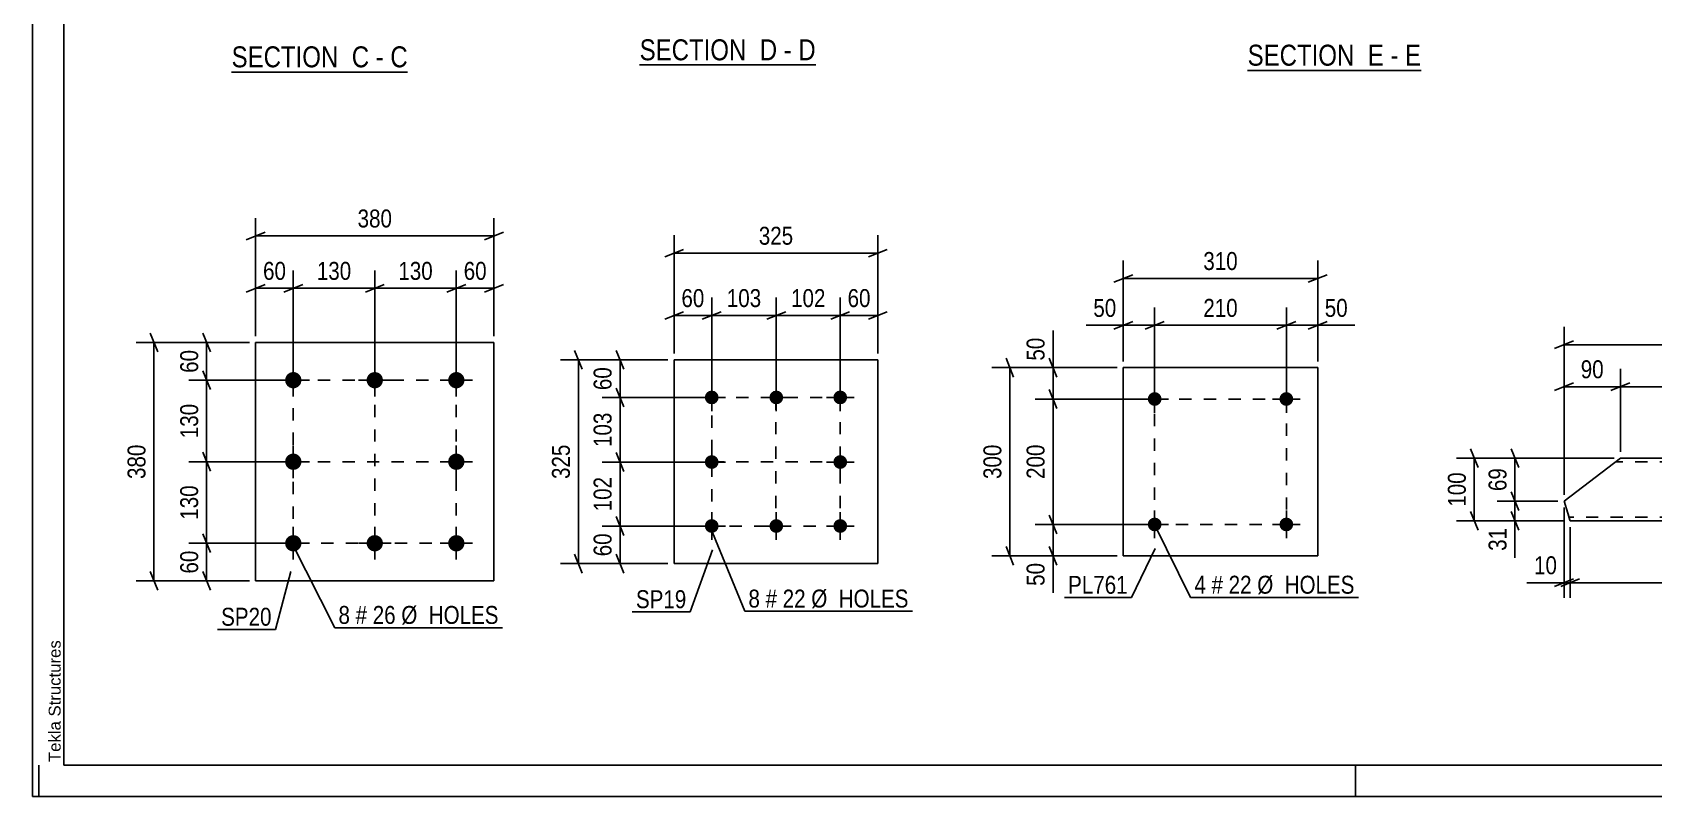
# Model space of a CAD drawing. Header units: millimetres. Extents: x 0 to 841, y 0 to 594.
# Drawn here: x 0 to 258.5, y 0 to 121.8 of the extents above; entities that cross this region are included whole.
import ezdxf

# ---------------------------------------------------------------- set-up
doc = ezdxf.new("R2010")
doc.units = ezdxf.units.MM
doc.linetypes.add('DXK_LINE_DOT2', pattern=[3.9198, 1.9599, -1.9599])
doc.styles.add('Arial', font='arial.ttf', dxfattribs={"height": 0.2})
doc.styles.add('Arial Narrow', font='ARIALN.TTF', dxfattribs={"height": 0.2})

# ---------------------------------------------------------------- blocks, each defined once
blk = doc.blocks.new('Unknown-318895881-1113')
at = {"color": 5, "linetype": 'Continuous'}
for p, q in [((0, 594), (0, 0)), ((5, 589), (5, 5)), ((1, 0), (1, 5)), ((5, 5), (836, 5)), ((211, 0), (211, 5)), ((0, 0), (841, 0))]:
    blk.add_line(p, q, dxfattribs=at)
at = {"color": 174, "linetype": 'Continuous', "style": 'Arial'}
blk.add_text('Tekla Structures', height=1.9102, rotation=90, dxfattribs=at).set_placement((4.5, 5.5))
blk = doc.blocks.new('Unknown-318895881-13 - 2784')
at = {"color": 6, "linetype": 'Continuous'}
blk.add_line((31.77, 115.53), (59.84, 115.53), dxfattribs=at)
at = {"color": 0, "linetype": 'Continuous'}
blk.add_wipeout([(49.88, 116.28), (49.88, 119.78), (31.77, 119.78), (31.77, 116.28)], dxfattribs=at)
at = {"color": 7, "linetype": 'Continuous', "style": 'Arial Narrow'}
blk.add_text('SECTION ', height=3.34, dxfattribs=at).set_placement((31.77, 116.28))
at = {"color": 0, "linetype": 'Continuous'}
blk.add_wipeout([(53.7, 116.28), (53.7, 119.78), (50.93, 119.78), (50.93, 116.28)], dxfattribs=at)
blk.add_wipeout([(56.03, 116.28), (56.03, 119.78), (54.75, 119.78), (54.75, 116.28)], dxfattribs=at)
at = {"color": 7, "linetype": 'Continuous', "style": 'Arial Narrow'}
blk.add_text('C', height=3.34, dxfattribs=at).set_placement((50.93, 116.28))
at = {"color": 0, "linetype": 'Continuous'}
blk.add_wipeout([(59.84, 116.28), (59.84, 119.78), (57.08, 119.78), (57.08, 116.28)], dxfattribs=at)
at = {"color": 7, "linetype": 'Continuous', "style": 'Arial Narrow'}
for s, p in [('C', (57.08, 116.28)), ('-', (54.75, 116.28))]:
    blk.add_text(s, height=3.34, dxfattribs=at).set_placement(p)
blk = doc.blocks.new('Unknown-318895881-15 - 2491')
at = {"color": 6, "linetype": 'Continuous'}
blk.add_line((193.8, 115.79), (221.45, 115.79), dxfattribs=at)
at = {"color": 0, "linetype": 'Continuous'}
blk.add_wipeout([(211.91, 116.54), (211.91, 120.04), (193.8, 120.04), (193.8, 116.54)], dxfattribs=at)
at = {"color": 7, "linetype": 'Continuous', "style": 'Arial Narrow'}
blk.add_text('SECTION ', height=3.34, dxfattribs=at).set_placement((193.8, 116.54))
at = {"color": 0, "linetype": 'Continuous'}
blk.add_wipeout([(215.52, 116.54), (215.52, 120.04), (212.96, 120.04), (212.96, 116.54)], dxfattribs=at)
blk.add_wipeout([(217.84, 116.54), (217.84, 120.04), (216.57, 120.04), (216.57, 116.54)], dxfattribs=at)
at = {"color": 7, "linetype": 'Continuous', "style": 'Arial Narrow'}
blk.add_text('E', height=3.34, dxfattribs=at).set_placement((212.96, 116.54))
at = {"color": 0, "linetype": 'Continuous'}
blk.add_wipeout([(221.45, 116.54), (221.45, 120.04), (218.89, 120.04), (218.89, 116.54)], dxfattribs=at)
at = {"color": 7, "linetype": 'Continuous', "style": 'Arial Narrow'}
for s, p in [('E', (218.89, 116.54)), ('-', (216.57, 116.54))]:
    blk.add_text(s, height=3.34, dxfattribs=at).set_placement(p)
blk = doc.blocks.new('Unknown-318895881-16 - 3022')
at = {"color": 6, "linetype": 'Continuous'}
blk.add_line((96.84, 116.65), (124.91, 116.65), dxfattribs=at)
at = {"color": 0, "linetype": 'Continuous'}
blk.add_wipeout([(114.95, 117.4), (114.95, 120.9), (96.84, 120.9), (96.84, 117.4)], dxfattribs=at)
at = {"color": 7, "linetype": 'Continuous', "style": 'Arial Narrow'}
blk.add_text('SECTION ', height=3.34, dxfattribs=at).set_placement((96.84, 117.4))
at = {"color": 0, "linetype": 'Continuous'}
blk.add_wipeout([(118.76, 117.4), (118.76, 120.9), (116, 120.9), (116, 117.4)], dxfattribs=at)
blk.add_wipeout([(121.09, 117.4), (121.09, 120.9), (119.81, 120.9), (119.81, 117.4)], dxfattribs=at)
at = {"color": 7, "linetype": 'Continuous', "style": 'Arial Narrow'}
blk.add_text('D', height=3.34, dxfattribs=at).set_placement((116, 117.4))
at = {"color": 0, "linetype": 'Continuous'}
blk.add_wipeout([(124.91, 117.4), (124.91, 120.9), (122.14, 120.9), (122.14, 117.4)], dxfattribs=at)
at = {"color": 7, "linetype": 'Continuous', "style": 'Arial Narrow'}
for s, p in [('D', (122.14, 117.4)), ('-', (119.81, 117.4))]:
    blk.add_text(s, height=3.34, dxfattribs=at).set_placement(p)
blk = doc.blocks.new('Part-318895881-2125 - 2109')
at = {"color": 2, "linetype": 'Continuous'}
for p, q in [((244.25, 47.11), (253.24, 53.97)), ((273.24, 53.97), (253.24, 53.97)), ((301.35, 53.97), (273.34, 53.97)), ((301.35, 53.97), (301.38, 53.87)), ((301.38, 53.87), (302.33, 50.82)), ((302.33, 50.82), (293.34, 43.97)), ((244.85, 45.17), (244.25, 47.11)), ((245.2, 44.06), (244.85, 45.17)), ((245.23, 43.97), (245.2, 44.06)), ((245.23, 43.97), (273.24, 43.97)), ((273.34, 43.97), (293.34, 43.97))]:
    blk.add_line(p, q, dxfattribs=at)
at = {"color": 7, "linetype": 'DXK_LINE_DOT2'}
for p, q in [((273.24, 53.37), (252.45, 53.37)), ((301.54, 53.37), (273.34, 53.37)), ((244.85, 45.17), (245.12, 44.32)), ((273.24, 44.57), (245.04, 44.57)), ((294.13, 44.57), (273.34, 44.57))]:
    blk.add_line(p, q, dxfattribs=at)
blk = doc.blocks.new('Part-318895881-1936 - 1920')
at = {"color": 2, "linetype": 'Continuous'}
for p, q in [((102.33, 69.64), (102.33, 37.14)), ((102.33, 69.64), (134.83, 69.64)), ((134.83, 69.64), (134.83, 37.14)), ((102.33, 37.14), (134.83, 37.14))]:
    blk.add_line(p, q, dxfattribs=at)
blk = doc.blocks.new('Bolt-318895881-1969 - 1920')
at = {"linetype": 'Continuous'}
for points in [[(108.33, 64.74, -1), (108.33, 62.54, -1)], [(118.63, 64.74, -1), (118.63, 62.54, -1)], [(128.83, 64.74, -1), (128.83, 62.54, -1)], [(108.33, 54.44, -1), (108.33, 52.24, -1)], [(128.83, 54.44, -1), (128.83, 52.24, -1)], [(108.33, 44.24, -1), (108.33, 42.04, -1)], [(118.63, 44.24, -1), (118.63, 42.04, -1)], [(128.83, 44.24, -1), (128.83, 42.04, -1)]]:
    blk.add_hatch(color=1, dxfattribs=at).paths.add_polyline_path(points)
at = {"color": 1, "linetype": 'Continuous'}
for p, q in [((108.33, 65.84), (108.33, 61.44)), ((118.63, 65.84), (118.63, 61.44)), ((128.83, 65.84), (128.83, 61.44)), ((106.13, 63.64), (110.53, 63.64)), ((116.43, 63.64), (120.83, 63.64)), ((126.63, 63.64), (131.03, 63.64)), ((108.33, 55.54), (108.33, 51.14)), ((128.83, 55.54), (128.83, 51.14)), ((106.13, 53.34), (110.53, 53.34)), ((126.63, 53.34), (131.03, 53.34)), ((108.33, 45.34), (108.33, 40.94)), ((118.63, 45.34), (118.63, 40.94)), ((128.83, 45.34), (128.83, 40.94)), ((106.13, 43.14), (110.53, 43.14)), ((116.43, 43.14), (120.83, 43.14)), ((126.63, 43.14), (131.03, 43.14))]:
    blk.add_line(p, q, dxfattribs=at)
blk = doc.blocks.new('Bolt-318895881-1559 - 1525')
at = {"linetype": 'Continuous'}
for points in [[(41.6, 67.69, -1), (41.6, 65.09, -1)], [(54.6, 67.69, -1), (54.6, 65.09, -1)], [(67.6, 67.69, -1), (67.6, 65.09, -1)], [(41.6, 54.69, -1), (41.6, 52.09, -1)], [(67.6, 54.69, -1), (67.6, 52.09, -1)], [(41.6, 41.69, -1), (41.6, 39.09, -1)], [(54.6, 41.69, -1), (54.6, 39.09, -1)], [(67.6, 41.69, -1), (67.6, 39.09, -1)]]:
    blk.add_hatch(color=1, dxfattribs=at).paths.add_polyline_path(points)
at = {"color": 1, "linetype": 'Continuous'}
for p, q in [((41.6, 68.99), (41.6, 63.79)), ((54.6, 68.99), (54.6, 63.79)), ((67.6, 68.99), (67.6, 63.79)), ((39, 66.39), (44.2, 66.39)), ((52, 66.39), (57.2, 66.39)), ((65, 66.39), (70.2, 66.39)), ((41.6, 55.99), (41.6, 50.79)), ((67.6, 55.99), (67.6, 50.79)), ((39, 53.39), (44.2, 53.39)), ((65, 53.39), (70.2, 53.39)), ((41.6, 42.99), (41.6, 37.79)), ((54.6, 42.99), (54.6, 37.79)), ((67.6, 42.99), (67.6, 37.79)), ((39, 40.39), (44.2, 40.39)), ((52, 40.39), (57.2, 40.39)), ((65, 40.39), (70.2, 40.39))]:
    blk.add_line(p, q, dxfattribs=at)
blk = doc.blocks.new('Part-318895881-1574 - 1525')
at = {"color": 2, "linetype": 'Continuous'}
for p, q in [((35.6, 72.39), (35.6, 34.39)), ((35.6, 72.39), (73.6, 72.39)), ((73.6, 72.39), (73.6, 34.39)), ((35.6, 34.39), (73.6, 34.39))]:
    blk.add_line(p, q, dxfattribs=at)
blk = doc.blocks.new('Part-318895881-1280 - 1264')
at = {"color": 2, "linetype": 'Continuous'}
for p, q in [((173.97, 68.39), (173.97, 38.39)), ((173.97, 68.39), (204.97, 68.39)), ((204.97, 68.39), (204.97, 38.39)), ((173.97, 38.39), (204.97, 38.39))]:
    blk.add_line(p, q, dxfattribs=at)
blk = doc.blocks.new('Bolt-318895881-1313 - 1264')
at = {"linetype": 'Continuous'}
for points in [[(180.07, 43.39, -1), (177.87, 43.39, -1)], [(201.07, 43.39, -1), (198.87, 43.39, -1)]]:
    blk.add_hatch(color=1, dxfattribs=at).paths.add_polyline_path(points)
at = {"color": 1, "linetype": 'Continuous'}
for p, q in [((178.97, 45.59), (178.97, 41.19)), ((199.97, 45.59), (199.97, 41.19)), ((176.77, 43.39), (181.17, 43.39)), ((197.77, 43.39), (202.17, 43.39))]:
    blk.add_line(p, q, dxfattribs=at)
blk = doc.blocks.new('Bolt-318895881-1318 - 1264')
at = {"linetype": 'Continuous'}
for points in [[(180.07, 63.39, -1), (177.87, 63.39, -1)], [(201.07, 63.39, -1), (198.87, 63.39, -1)]]:
    blk.add_hatch(color=1, dxfattribs=at).paths.add_polyline_path(points)
at = {"color": 1, "linetype": 'Continuous'}
for p, q in [((178.97, 65.59), (178.97, 61.19)), ((199.97, 65.59), (199.97, 61.19)), ((176.77, 63.39), (181.17, 63.39)), ((197.77, 63.39), (202.17, 63.39))]:
    blk.add_line(p, q, dxfattribs=at)
blk = doc.blocks.new('Rectangle-318895881-2060 - 1920')
at = {"color": 1, "linetype": 'DXK_LINE_DOT2'}
blk.add_lwpolyline([(108.33, 63.64), (128.83, 63.64), (128.83, 43.14), (108.33, 43.14), (108.33, 63.64)], close=True, dxfattribs=at)
blk = doc.blocks.new('Rectangle-318895881-1661 - 1525')
at = {"color": 1, "linetype": 'DXK_LINE_DOT2'}
blk.add_lwpolyline([(41.6, 66.39), (67.6, 66.39), (67.6, 40.39), (41.6, 40.39), (41.6, 66.39)], close=True, dxfattribs=at)
blk = doc.blocks.new('Rectangle-318895881-1427 - 1264')
at = {"color": 1, "linetype": 'DXK_LINE_DOT2'}
blk.add_lwpolyline([(178.97, 63.39), (199.97, 63.39), (199.97, 43.39), (178.97, 43.39), (178.97, 63.39)], close=True, dxfattribs=at)
blk = doc.blocks.new('Line-318895881-2042 - 1920')
at = {"color": 1, "linetype": 'DXK_LINE_DOT2'}
blk.add_line((108.33, 53.39), (128.83, 53.39), dxfattribs=at)
blk = doc.blocks.new('Line-318895881-1647 - 1525')
at = {"color": 1, "linetype": 'DXK_LINE_DOT2'}
blk.add_line((41.6, 53.39), (67.6, 53.39), dxfattribs=at)
blk = doc.blocks.new('Line-318895881-2049 - 1920')
at = {"color": 1, "linetype": 'DXK_LINE_DOT2'}
blk.add_line((118.58, 63.64), (118.58, 42.14), dxfattribs=at)
blk = doc.blocks.new('Line-318895881-1654 - 1525')
at = {"color": 1, "linetype": 'DXK_LINE_DOT2'}
blk.add_line((54.6, 66.39), (54.6, 40.39), dxfattribs=at)
blk = doc.blocks.new('StraightDimension-318895881-2161 - 2109')
at = {"color": 7, "linetype": 'Continuous'}
for p, q in [((245.23, 42.97), (245.23, 31.7)), ((293.34, 42.97), (293.34, 31.7)), ((246.73, 34.7), (243.73, 33.5)), ((245.23, 34.1), (293.34, 34.1)), ((291.84, 33.5), (294.84, 34.7))]:
    blk.add_line(p, q, dxfattribs=at)
at = {"color": 0}
blk.add_wipeout([(273.54, 34.85), (273.54, 39.05), (265.03, 39.05), (265.03, 34.85)], dxfattribs=at)
at = {"color": 3, "style": 'Arial Narrow'}
blk.add_text('3083', height=2.863, dxfattribs=at).set_placement((265.63, 35.45))
blk = doc.blocks.new('StraightDimension-318895881-23458 - 2109')
at = {"color": 7, "linetype": 'Continuous'}
for p, q in [((244.25, 48.11), (244.25, 68.2)), ((253.24, 54.97), (253.24, 68.2)), ((242.75, 64.75), (245.75, 65.95)), ((244.25, 65.35), (253.24, 65.35)), ((254.74, 65.95), (251.74, 64.75))]:
    blk.add_line(p, q, dxfattribs=at)
at = {"color": 0}
blk.add_wipeout([(251.17, 66.1), (251.17, 70.3), (246.32, 70.3), (246.32, 66.1)], dxfattribs=at)
at = {"color": 3, "style": 'Arial Narrow'}
blk.add_text('90', height=2.863, dxfattribs=at).set_placement((246.92, 66.7))
blk = doc.blocks.new('StraightDimension-318895881-2199 - 2109')
at = {"color": 7, "linetype": 'Continuous'}
for p, q in [((244.25, 46.11), (244.25, 31.7)), ((245.23, 42.97), (245.23, 31.7)), ((242.75, 33.5), (245.75, 34.7)), ((246.73, 34.7), (243.73, 33.5)), ((244.25, 34.1), (245.23, 34.1))]:
    blk.add_line(p, q, dxfattribs=at)
at = {"color": 0}
blk.add_wipeout([(243.72, 34.85), (243.72, 39.05), (238.87, 39.05), (238.87, 34.85)], dxfattribs=at)
at = {"color": 7, "linetype": 'Continuous'}
blk.add_line((244.25, 34.1), (238.34, 34.1), dxfattribs=at)
blk.add_line((244.25, 34.1), (238.34, 34.1), dxfattribs=at)
at = {"color": 3, "style": 'Arial Narrow'}
blk.add_text('10', height=2.863, dxfattribs=at).set_placement((239.47, 35.45))
blk = doc.blocks.new('StraightDimension-318895881-2252 - 2109')
at = {"color": 7, "linetype": 'Continuous'}
for p, q in [((245.75, 72.65), (242.75, 71.45)), ((244.25, 48.11), (244.25, 74.9)), ((300.83, 71.45), (303.83, 72.65)), ((302.33, 51.82), (302.33, 74.9)), ((244.25, 72.05), (302.33, 72.05))]:
    blk.add_line(p, q, dxfattribs=at)
at = {"color": 0}
blk.add_wipeout([(277.55, 72.8), (277.55, 77), (269.03, 77), (269.03, 72.8)], dxfattribs=at)
at = {"color": 3, "style": 'Arial Narrow'}
blk.add_text('3183', height=2.863, dxfattribs=at).set_placement((269.63, 73.4))
blk = doc.blocks.new('StraightDimension-318895881-23457 - 2109')
at = {"color": 7, "linetype": 'Continuous'}
for p, q in [((253.24, 54.97), (253.24, 68.2)), ((301.35, 54.97), (301.35, 68.2)), ((254.74, 65.95), (251.74, 64.75)), ((253.24, 65.35), (301.35, 65.35)), ((299.85, 64.75), (302.85, 65.95))]:
    blk.add_line(p, q, dxfattribs=at)
at = {"color": 0}
blk.add_wipeout([(281.55, 66.1), (281.55, 70.3), (273.04, 70.3), (273.04, 66.1)], dxfattribs=at)
at = {"color": 3, "style": 'Arial Narrow'}
blk.add_text('3083', height=2.863, dxfattribs=at).set_placement((273.64, 66.7))
blk = doc.blocks.new('StraightDimension-318895881-23507 - 2109')
at = {"color": 7, "linetype": 'Continuous'}
for p, q in [((235.83, 55.47), (237.03, 52.47)), ((252.24, 53.97), (233.58, 53.97)), ((236.43, 47.11), (236.43, 53.97)), ((243.25, 47.11), (233.58, 47.11)), ((237.03, 45.61), (235.83, 48.61))]:
    blk.add_line(p, q, dxfattribs=at)
at = {"color": 0}
blk.add_wipeout([(235.68, 52.97), (231.48, 52.97), (231.48, 48.11), (235.68, 48.11)], dxfattribs=at)
at = {"color": 3, "style": 'Arial Narrow'}
blk.add_text('69', height=2.863, rotation=90.0002, dxfattribs=at).set_placement((235.08, 48.71))
blk = doc.blocks.new('StraightDimension-318895881-23508 - 2109')
at = {"color": 7, "linetype": 'Continuous'}
for p, q in [((243.25, 47.11), (233.58, 47.11)), ((235.83, 48.61), (237.03, 45.61)), ((236.43, 43.97), (236.43, 47.11)), ((244.23, 43.97), (233.58, 43.97)), ((237.03, 42.47), (235.83, 45.47))]:
    blk.add_line(p, q, dxfattribs=at)
at = {"color": 0}
blk.add_wipeout([(235.68, 43.44), (231.48, 43.44), (231.48, 38.58), (235.68, 38.58)], dxfattribs=at)
at = {"color": 7, "linetype": 'Continuous'}
blk.add_line((236.43, 43.97), (236.43, 38.06), dxfattribs=at)
blk.add_line((236.43, 43.97), (236.43, 38.06), dxfattribs=at)
at = {"color": 3, "style": 'Arial Narrow'}
blk.add_text('31', height=2.863, rotation=90.0002, dxfattribs=at).set_placement((235.08, 39.18))
blk = doc.blocks.new('StraightDimension-318895881-23544 - 2109')
at = {"color": 7, "linetype": 'Continuous'}
for p, q in [((229.34, 55.47), (230.54, 52.47)), ((252.24, 53.97), (227.09, 53.97)), ((229.94, 43.97), (229.94, 53.97)), ((244.23, 43.97), (227.09, 43.97)), ((230.54, 42.47), (229.34, 45.47))]:
    blk.add_line(p, q, dxfattribs=at)
at = {"color": 0}
blk.add_wipeout([(229.19, 52.31), (224.99, 52.31), (224.99, 45.62), (229.19, 45.62)], dxfattribs=at)
at = {"color": 3, "style": 'Arial Narrow'}
blk.add_text('100', height=2.863, rotation=90.0002, dxfattribs=at).set_placement((228.59, 46.22))
blk = doc.blocks.new('StraightDimension-318895881-1996 - 1920')
at = {"color": 7, "linetype": 'Continuous'}
for p, q in [((87.66, 68.14), (86.46, 71.14)), ((101.33, 69.64), (84.21, 69.64)), ((87.06, 37.14), (87.06, 69.64)), ((101.33, 37.14), (84.21, 37.14)), ((86.46, 38.64), (87.66, 35.64))]:
    blk.add_line(p, q, dxfattribs=at)
at = {"color": 0}
blk.add_wipeout([(86.31, 56.73), (82.11, 56.73), (82.11, 50.04), (86.31, 50.04)], dxfattribs=at)
at = {"color": 3, "style": 'Arial Narrow'}
blk.add_text('325', height=2.863, rotation=90.0002, dxfattribs=at).set_placement((85.71, 50.64))
blk = doc.blocks.new('StraightDimension-318895881-1975 - 1920')
at = {"color": 7, "linetype": 'Continuous'}
for p, q in [((93.11, 71.14), (94.31, 68.14)), ((101.33, 69.64), (90.86, 69.64)), ((93.71, 63.64), (93.71, 69.64)), ((94.31, 62.14), (93.11, 65.14)), ((107.33, 63.64), (90.86, 63.64))]:
    blk.add_line(p, q, dxfattribs=at)
at = {"color": 0}
blk.add_wipeout([(92.96, 69.06), (88.76, 69.06), (88.76, 64.21), (92.96, 64.21)], dxfattribs=at)
at = {"color": 3, "style": 'Arial Narrow'}
blk.add_text('60', height=2.863, rotation=90.0002, dxfattribs=at).set_placement((92.36, 64.81))
blk = doc.blocks.new('StraightDimension-318895881-1985 - 1920')
at = {"color": 7, "linetype": 'Continuous'}
for p, q in [((93.11, 44.64), (94.31, 41.64)), ((107.33, 43.14), (90.86, 43.14)), ((93.71, 37.14), (93.71, 43.14)), ((101.33, 37.14), (90.86, 37.14)), ((94.31, 35.64), (93.11, 38.64))]:
    blk.add_line(p, q, dxfattribs=at)
at = {"color": 0}
blk.add_wipeout([(92.96, 42.56), (88.76, 42.56), (88.76, 37.71), (92.96, 37.71)], dxfattribs=at)
at = {"color": 3, "style": 'Arial Narrow'}
blk.add_text('60', height=2.863, rotation=90.0002, dxfattribs=at).set_placement((92.36, 38.31))
blk = doc.blocks.new('StraightDimension-318895881-2011 - 1920')
at = {"color": 7, "linetype": 'Continuous'}
for p, q in [((128.83, 64.64), (128.83, 79.55)), ((134.83, 70.64), (134.83, 79.55)), ((127.33, 76.1), (130.33, 77.3)), ((128.83, 76.7), (134.83, 76.7)), ((136.33, 77.3), (133.33, 76.1))]:
    blk.add_line(p, q, dxfattribs=at)
at = {"color": 0}
blk.add_wipeout([(134.26, 77.45), (134.26, 81.65), (129.4, 81.65), (129.4, 77.45)], dxfattribs=at)
at = {"color": 3, "style": 'Arial Narrow'}
blk.add_text('60', height=2.863, dxfattribs=at).set_placement((130, 78.05))
blk = doc.blocks.new('StraightDimension-318895881-2021 - 1920')
at = {"color": 7, "linetype": 'Continuous'}
for p, q in [((102.33, 70.64), (102.33, 79.55)), ((108.33, 64.64), (108.33, 79.55)), ((100.83, 76.1), (103.83, 77.3)), ((102.33, 76.7), (108.33, 76.7)), ((109.83, 77.3), (106.83, 76.1))]:
    blk.add_line(p, q, dxfattribs=at)
at = {"color": 0}
blk.add_wipeout([(107.76, 77.45), (107.76, 81.65), (102.9, 81.65), (102.9, 77.45)], dxfattribs=at)
at = {"color": 3, "style": 'Arial Narrow'}
blk.add_text('60', height=2.863, dxfattribs=at).set_placement((103.5, 78.05))
blk = doc.blocks.new('StraightDimension-318895881-2032 - 1920')
at = {"color": 7, "linetype": 'Continuous'}
for p, q in [((102.33, 70.64), (102.33, 89.49)), ((134.83, 70.64), (134.83, 89.49)), ((103.83, 87.24), (100.83, 86.04)), ((102.33, 86.64), (134.83, 86.64)), ((133.33, 86.04), (136.33, 87.24))]:
    blk.add_line(p, q, dxfattribs=at)
at = {"color": 0}
blk.add_wipeout([(121.92, 87.39), (121.92, 91.59), (115.24, 91.59), (115.24, 87.39)], dxfattribs=at)
at = {"color": 3, "style": 'Arial Narrow'}
blk.add_text('325', height=2.863, dxfattribs=at).set_placement((115.84, 87.99))
blk = doc.blocks.new('StraightDimension-318895881-17612 - 1920')
at = {"color": 7, "linetype": 'Continuous'}
for p, q in [((93.11, 54.84), (94.31, 51.84)), ((107.33, 53.34), (90.86, 53.34)), ((93.71, 43.14), (93.71, 53.34)), ((94.31, 41.64), (93.11, 44.64)), ((107.33, 43.14), (90.86, 43.14))]:
    blk.add_line(p, q, dxfattribs=at)
at = {"color": 0}
blk.add_wipeout([(92.96, 51.58), (88.76, 51.58), (88.76, 44.89), (92.96, 44.89)], dxfattribs=at)
at = {"color": 3, "style": 'Arial Narrow'}
blk.add_text('102', height=2.863, rotation=90.0002, dxfattribs=at).set_placement((92.36, 45.49))
blk = doc.blocks.new('StraightDimension-318895881-17614 - 1920')
at = {"color": 7, "linetype": 'Continuous'}
for p, q in [((93.11, 65.14), (94.31, 62.14)), ((107.33, 63.64), (90.86, 63.64)), ((93.71, 53.34), (93.71, 63.64)), ((94.31, 51.84), (93.11, 54.84)), ((107.33, 53.34), (90.86, 53.34))]:
    blk.add_line(p, q, dxfattribs=at)
at = {"color": 0}
blk.add_wipeout([(92.96, 61.83), (88.76, 61.83), (88.76, 55.14), (92.96, 55.14)], dxfattribs=at)
at = {"color": 3, "style": 'Arial Narrow'}
blk.add_text('103', height=2.863, rotation=90.0002, dxfattribs=at).set_placement((92.36, 55.74))
blk = doc.blocks.new('StraightDimension-318895881-17634 - 1920')
at = {"color": 7, "linetype": 'Continuous'}
for p, q in [((108.33, 64.64), (108.33, 79.55)), ((118.63, 64.64), (118.63, 79.55)), ((106.83, 76.1), (109.83, 77.3)), ((108.33, 76.7), (118.63, 76.7)), ((120.13, 77.3), (117.13, 76.1))]:
    blk.add_line(p, q, dxfattribs=at)
at = {"color": 0}
blk.add_wipeout([(116.82, 77.45), (116.82, 81.65), (110.14, 81.65), (110.14, 77.45)], dxfattribs=at)
at = {"color": 3, "style": 'Arial Narrow'}
blk.add_text('103', height=2.863, dxfattribs=at).set_placement((110.74, 78.05))
blk = doc.blocks.new('StraightDimension-318895881-17636 - 1920')
at = {"color": 7, "linetype": 'Continuous'}
for p, q in [((118.63, 64.64), (118.63, 79.55)), ((128.83, 64.64), (128.83, 79.55)), ((117.13, 76.1), (120.13, 77.3)), ((118.63, 76.7), (128.83, 76.7)), ((130.33, 77.3), (127.33, 76.1))]:
    blk.add_line(p, q, dxfattribs=at)
at = {"color": 0}
blk.add_wipeout([(127.07, 77.45), (127.07, 81.65), (120.39, 81.65), (120.39, 77.45)], dxfattribs=at)
at = {"color": 3, "style": 'Arial Narrow'}
blk.add_text('102', height=2.863, dxfattribs=at).set_placement((120.99, 78.05))
blk = doc.blocks.new('StraightDimension-318895881-1590 - 1525')
at = {"color": 7, "linetype": 'Continuous'}
for p, q in [((27.18, 41.89), (28.38, 38.89)), ((40.6, 40.39), (24.93, 40.39)), ((27.78, 34.39), (27.78, 40.39)), ((34.6, 34.39), (24.93, 34.39)), ((28.38, 32.89), (27.18, 35.89))]:
    blk.add_line(p, q, dxfattribs=at)
at = {"color": 0}
blk.add_wipeout([(27.03, 39.81), (22.83, 39.81), (22.83, 34.96), (27.03, 34.96)], dxfattribs=at)
at = {"color": 3, "style": 'Arial Narrow'}
blk.add_text('60', height=2.863, rotation=90.0002, dxfattribs=at).set_placement((26.43, 35.56))
blk = doc.blocks.new('StraightDimension-318895881-17500 - 1525')
at = {"color": 7, "linetype": 'Continuous'}
for p, q in [((28.38, 64.89), (27.18, 67.89)), ((40.6, 66.39), (24.93, 66.39)), ((27.78, 53.39), (27.78, 66.39)), ((27.18, 54.89), (28.38, 51.89)), ((40.6, 53.39), (24.93, 53.39))]:
    blk.add_line(p, q, dxfattribs=at)
at = {"color": 0}
blk.add_wipeout([(27.03, 63.23), (22.83, 63.23), (22.83, 56.54), (27.03, 56.54)], dxfattribs=at)
at = {"color": 3, "style": 'Arial Narrow'}
blk.add_text('130', height=2.863, rotation=90.0002, dxfattribs=at).set_placement((26.43, 57.14))
blk = doc.blocks.new('StraightDimension-318895881-1580 - 1525')
at = {"color": 7, "linetype": 'Continuous'}
for p, q in [((27.18, 73.89), (28.38, 70.89)), ((34.6, 72.39), (24.93, 72.39)), ((27.78, 66.39), (27.78, 72.39)), ((28.38, 64.89), (27.18, 67.89)), ((40.6, 66.39), (24.93, 66.39))]:
    blk.add_line(p, q, dxfattribs=at)
at = {"color": 0}
blk.add_wipeout([(27.03, 71.81), (22.83, 71.81), (22.83, 66.96), (27.03, 66.96)], dxfattribs=at)
at = {"color": 3, "style": 'Arial Narrow'}
blk.add_text('60', height=2.863, rotation=90.0002, dxfattribs=at).set_placement((26.43, 67.56))
blk = doc.blocks.new('StraightDimension-318895881-1601 - 1525')
at = {"color": 7, "linetype": 'Continuous'}
for p, q in [((19.98, 70.89), (18.78, 73.89)), ((34.6, 72.39), (16.53, 72.39)), ((19.38, 34.39), (19.38, 72.39)), ((34.6, 34.39), (16.53, 34.39)), ((18.78, 35.89), (19.98, 32.89))]:
    blk.add_line(p, q, dxfattribs=at)
at = {"color": 0}
blk.add_wipeout([(18.63, 56.73), (14.43, 56.73), (14.43, 50.04), (18.63, 50.04)], dxfattribs=at)
at = {"color": 3, "style": 'Arial Narrow'}
blk.add_text('380', height=2.863, rotation=90.0002, dxfattribs=at).set_placement((18.03, 50.64))
blk = doc.blocks.new('StraightDimension-318895881-17498 - 1525')
at = {"color": 7, "linetype": 'Continuous'}
for p, q in [((28.38, 51.89), (27.18, 54.89)), ((40.6, 53.39), (24.93, 53.39)), ((27.78, 40.39), (27.78, 53.39)), ((27.18, 41.89), (28.38, 38.89)), ((40.6, 40.39), (24.93, 40.39))]:
    blk.add_line(p, q, dxfattribs=at)
at = {"color": 0}
blk.add_wipeout([(27.03, 50.23), (22.83, 50.23), (22.83, 43.54), (27.03, 43.54)], dxfattribs=at)
at = {"color": 3, "style": 'Arial Narrow'}
blk.add_text('130', height=2.863, rotation=90.0002, dxfattribs=at).set_placement((26.43, 44.14))
blk = doc.blocks.new('StraightDimension-318895881-1616 - 1525')
at = {"color": 7, "linetype": 'Continuous'}
for p, q in [((67.6, 67.39), (67.6, 83.89)), ((73.6, 73.39), (73.6, 83.89)), ((66.1, 80.44), (69.1, 81.64)), ((67.6, 81.04), (73.6, 81.04)), ((75.1, 81.64), (72.1, 80.44))]:
    blk.add_line(p, q, dxfattribs=at)
at = {"color": 0}
blk.add_wipeout([(73.03, 81.79), (73.03, 85.99), (68.18, 85.99), (68.18, 81.79)], dxfattribs=at)
at = {"color": 3, "style": 'Arial Narrow'}
blk.add_text('60', height=2.863, dxfattribs=at).set_placement((68.78, 82.39))
blk = doc.blocks.new('StraightDimension-318895881-1626 - 1525')
at = {"color": 7, "linetype": 'Continuous'}
for p, q in [((35.6, 73.39), (35.6, 83.89)), ((41.6, 67.39), (41.6, 83.89)), ((34.1, 80.44), (37.1, 81.64)), ((35.6, 81.04), (41.6, 81.04)), ((43.1, 81.64), (40.1, 80.44))]:
    blk.add_line(p, q, dxfattribs=at)
at = {"color": 0}
blk.add_wipeout([(41.03, 81.79), (41.03, 85.99), (36.18, 85.99), (36.18, 81.79)], dxfattribs=at)
at = {"color": 3, "style": 'Arial Narrow'}
blk.add_text('60', height=2.863, dxfattribs=at).set_placement((36.78, 82.39))
blk = doc.blocks.new('StraightDimension-318895881-1637 - 1525')
at = {"color": 7, "linetype": 'Continuous'}
for p, q in [((35.6, 73.39), (35.6, 92.24)), ((73.6, 73.39), (73.6, 92.24)), ((37.1, 89.99), (34.1, 88.79)), ((35.6, 89.39), (73.6, 89.39)), ((72.1, 88.79), (75.1, 89.99))]:
    blk.add_line(p, q, dxfattribs=at)
at = {"color": 0}
blk.add_wipeout([(57.95, 90.14), (57.95, 94.34), (51.26, 94.34), (51.26, 90.14)], dxfattribs=at)
at = {"color": 3, "style": 'Arial Narrow'}
blk.add_text('380', height=2.863, dxfattribs=at).set_placement((51.86, 90.74))
blk = doc.blocks.new('StraightDimension-318895881-17520 - 1525')
at = {"color": 7, "linetype": 'Continuous'}
for p, q in [((41.6, 67.39), (41.6, 83.89)), ((54.6, 67.39), (54.6, 83.89)), ((43.1, 81.64), (40.1, 80.44)), ((41.6, 81.04), (54.6, 81.04)), ((53.1, 80.44), (56.1, 81.64))]:
    blk.add_line(p, q, dxfattribs=at)
at = {"color": 0}
blk.add_wipeout([(51.45, 81.79), (51.45, 85.99), (44.76, 85.99), (44.76, 81.79)], dxfattribs=at)
at = {"color": 3, "style": 'Arial Narrow'}
blk.add_text('130', height=2.863, dxfattribs=at).set_placement((45.36, 82.39))
blk = doc.blocks.new('StraightDimension-318895881-17522 - 1525')
at = {"color": 7, "linetype": 'Continuous'}
for p, q in [((54.6, 67.39), (54.6, 83.89)), ((67.6, 67.39), (67.6, 83.89)), ((56.1, 81.64), (53.1, 80.44)), ((54.6, 81.04), (67.6, 81.04)), ((66.1, 80.44), (69.1, 81.64))]:
    blk.add_line(p, q, dxfattribs=at)
at = {"color": 0}
blk.add_wipeout([(64.45, 81.79), (64.45, 85.99), (57.76, 85.99), (57.76, 81.79)], dxfattribs=at)
at = {"color": 3, "style": 'Arial Narrow'}
blk.add_text('130', height=2.863, dxfattribs=at).set_placement((58.36, 82.39))
blk = doc.blocks.new('StraightDimension-318895881-1320 - 1264')
at = {"color": 7, "linetype": 'Continuous'}
for p, q in [((162.16, 69.89), (163.36, 66.89)), ((172.97, 68.39), (159.91, 68.39)), ((162.76, 63.39), (162.76, 68.39)), ((163.36, 61.89), (162.16, 64.89)), ((177.97, 63.39), (159.91, 63.39))]:
    blk.add_line(p, q, dxfattribs=at)
at = {"color": 0}
blk.add_wipeout([(162.01, 73.77), (157.81, 73.77), (157.81, 68.91), (162.01, 68.91)], dxfattribs=at)
at = {"color": 7, "linetype": 'Continuous'}
blk.add_line((162.76, 68.39), (162.76, 74.29), dxfattribs=at)
blk.add_line((162.76, 68.39), (162.76, 74.29), dxfattribs=at)
at = {"color": 3, "style": 'Arial Narrow'}
blk.add_text('50', height=2.863, rotation=90.0002, dxfattribs=at).set_placement((161.41, 69.51))
blk = doc.blocks.new('StraightDimension-318895881-1363 - 1264')
at = {"color": 7, "linetype": 'Continuous'}
for p, q in [((156.47, 66.89), (155.27, 69.89)), ((172.97, 68.39), (153.02, 68.39)), ((155.87, 38.39), (155.87, 68.39)), ((155.27, 39.89), (156.47, 36.89)), ((172.97, 38.39), (153.02, 38.39))]:
    blk.add_line(p, q, dxfattribs=at)
at = {"color": 0}
blk.add_wipeout([(155.12, 56.73), (150.92, 56.73), (150.92, 50.04), (155.12, 50.04)], dxfattribs=at)
at = {"color": 3, "style": 'Arial Narrow'}
blk.add_text('300', height=2.863, rotation=90.0002, dxfattribs=at).set_placement((154.52, 50.64))
blk = doc.blocks.new('StraightDimension-318895881-1403 - 1264')
at = {"color": 7, "linetype": 'Continuous'}
for p, q in [((173.97, 69.39), (173.97, 77.99)), ((178.97, 64.39), (178.97, 77.99)), ((172.47, 74.54), (175.47, 75.74)), ((173.97, 75.14), (178.97, 75.14)), ((180.47, 75.74), (177.47, 74.54))]:
    blk.add_line(p, q, dxfattribs=at)
at = {"color": 0}
blk.add_wipeout([(173.45, 75.89), (173.45, 80.09), (168.59, 80.09), (168.59, 75.89)], dxfattribs=at)
at = {"color": 7, "linetype": 'Continuous'}
blk.add_line((173.97, 75.14), (168.07, 75.14), dxfattribs=at)
blk.add_line((173.97, 75.14), (168.07, 75.14), dxfattribs=at)
at = {"color": 3, "style": 'Arial Narrow'}
blk.add_text('50', height=2.863, dxfattribs=at).set_placement((169.19, 76.49))
blk = doc.blocks.new('StraightDimension-318895881-1333 - 1264')
at = {"color": 7, "linetype": 'Continuous'}
for p, q in [((163.36, 61.89), (162.16, 64.89)), ((177.97, 63.39), (159.91, 63.39)), ((162.76, 43.39), (162.76, 63.39)), ((162.16, 44.89), (163.36, 41.89)), ((177.97, 43.39), (159.91, 43.39))]:
    blk.add_line(p, q, dxfattribs=at)
at = {"color": 0}
blk.add_wipeout([(162.01, 56.73), (157.81, 56.73), (157.81, 50.05), (162.01, 50.05)], dxfattribs=at)
at = {"color": 3, "style": 'Arial Narrow'}
blk.add_text('200', height=2.863, rotation=90.0002, dxfattribs=at).set_placement((161.41, 50.65))
blk = doc.blocks.new('StraightDimension-318895881-1349 - 1264')
at = {"color": 7, "linetype": 'Continuous'}
for p, q in [((162.16, 44.89), (163.36, 41.89)), ((177.97, 43.39), (159.91, 43.39)), ((162.76, 38.39), (162.76, 43.39)), ((163.36, 36.89), (162.16, 39.89)), ((172.97, 38.39), (159.91, 38.39))]:
    blk.add_line(p, q, dxfattribs=at)
at = {"color": 0}
blk.add_wipeout([(162.01, 37.86), (157.81, 37.86), (157.81, 33), (162.01, 33)], dxfattribs=at)
at = {"color": 7, "linetype": 'Continuous'}
blk.add_line((162.76, 38.39), (162.76, 32.48), dxfattribs=at)
blk.add_line((162.76, 38.39), (162.76, 32.48), dxfattribs=at)
at = {"color": 3, "style": 'Arial Narrow'}
blk.add_text('50', height=2.863, rotation=90.0002, dxfattribs=at).set_placement((161.41, 33.6))
blk = doc.blocks.new('StraightDimension-318895881-1374 - 1264')
at = {"color": 7, "linetype": 'Continuous'}
for p, q in [((199.97, 64.39), (199.97, 77.99)), ((204.97, 69.39), (204.97, 77.99)), ((198.47, 74.54), (201.47, 75.74)), ((199.97, 75.14), (204.97, 75.14)), ((206.47, 75.74), (203.47, 74.54))]:
    blk.add_line(p, q, dxfattribs=at)
at = {"color": 0}
blk.add_wipeout([(210.35, 75.89), (210.35, 80.09), (205.5, 80.09), (205.5, 75.89)], dxfattribs=at)
at = {"color": 7, "linetype": 'Continuous'}
blk.add_line((204.97, 75.14), (210.88, 75.14), dxfattribs=at)
blk.add_line((204.97, 75.14), (210.88, 75.14), dxfattribs=at)
at = {"color": 3, "style": 'Arial Narrow'}
blk.add_text('50', height=2.863, dxfattribs=at).set_placement((206.1, 76.49))
blk = doc.blocks.new('StraightDimension-318895881-1387 - 1264')
at = {"color": 7, "linetype": 'Continuous'}
for p, q in [((178.97, 64.39), (178.97, 77.99)), ((199.97, 64.39), (199.97, 77.99)), ((180.47, 75.74), (177.47, 74.54)), ((178.97, 75.14), (199.97, 75.14)), ((198.47, 74.54), (201.47, 75.74))]:
    blk.add_line(p, q, dxfattribs=at)
at = {"color": 0}
blk.add_wipeout([(192.82, 75.89), (192.82, 80.09), (186.13, 80.09), (186.13, 75.89)], dxfattribs=at)
at = {"color": 3, "style": 'Arial Narrow'}
blk.add_text('210', height=2.863, dxfattribs=at).set_placement((186.73, 76.49))
blk = doc.blocks.new('StraightDimension-318895881-1417 - 1264')
at = {"color": 7, "linetype": 'Continuous'}
for p, q in [((173.97, 69.39), (173.97, 85.46)), ((204.97, 69.39), (204.97, 85.46)), ((175.47, 83.21), (172.47, 82.01)), ((203.47, 82.01), (206.47, 83.21)), ((173.97, 82.61), (204.97, 82.61))]:
    blk.add_line(p, q, dxfattribs=at)
at = {"color": 0}
blk.add_wipeout([(192.82, 83.36), (192.82, 87.56), (186.13, 87.56), (186.13, 83.36)], dxfattribs=at)
at = {"color": 3, "style": 'Arial Narrow'}
blk.add_text('310', height=2.863, dxfattribs=at).set_placement((186.73, 83.96))
blk = doc.blocks.new('Mark-318895881-1932 - 1920')
at = {"color": 0}
blk.add_wipeout([(104.29, 30.04), (104.29, 33.04), (96.25, 33.04), (96.25, 30.04)], dxfattribs=at)
blk.add_wipeout([(104.29, 30.04), (104.29, 33.04), (96.25, 33.04), (96.25, 30.04)], dxfattribs=at)
at = {"color": 30, "linetype": 'Continuous'}
for p in [(108.44, 39.35), (95.65, 29.44)]:
    blk.add_line(p, (104.89, 29.44), dxfattribs=at)
at = {"color": 3, "style": 'Arial Narrow'}
blk.add_text('SP19', height=2.863, dxfattribs=at).set_placement((96.25, 30.04))
blk = doc.blocks.new('Mark-318895881-1965 - 1920')
at = {"color": 0}
blk.add_wipeout([(116.02, 30.14), (116.02, 33.14), (114.19, 33.14), (114.19, 30.14)], dxfattribs=at)
blk.add_wipeout([(116.02, 30.14), (116.02, 33.14), (114.19, 33.14), (114.19, 30.14)], dxfattribs=at)
at = {"color": 7, "linetype": 'Continuous'}
blk.add_line((108.1, 42.99), (113.59, 29.54), dxfattribs=at)
at = {"color": 0}
blk.add_wipeout([(118.75, 30.14), (118.75, 33.14), (116.92, 33.14), (116.92, 30.14)], dxfattribs=at)
blk.add_wipeout([(118.75, 30.14), (118.75, 33.14), (116.92, 33.14), (116.92, 30.14)], dxfattribs=at)
at = {"color": 3, "style": 'Arial Narrow'}
blk.add_text('8', height=2.86, dxfattribs=at).set_placement((114.19, 30.14))
at = {"color": 0}
blk.add_wipeout([(123.31, 30.14), (123.31, 33.14), (119.65, 33.14), (119.65, 30.14)], dxfattribs=at)
blk.add_wipeout([(123.31, 30.14), (123.31, 33.14), (119.65, 33.14), (119.65, 30.14)], dxfattribs=at)
at = {"color": 3, "style": 'Arial Narrow'}
blk.add_text('#', height=2.86, dxfattribs=at).set_placement((116.92, 30.14))
at = {"color": 0}
blk.add_wipeout([(139.73, 30.14), (139.73, 33.14), (124.21, 33.14), (124.21, 30.14)], dxfattribs=at)
blk.add_wipeout([(139.73, 30.14), (139.73, 33.14), (124.21, 33.14), (124.21, 30.14)], dxfattribs=at)
at = {"color": 7, "linetype": 'Continuous'}
blk.add_line((113.59, 29.54), (140.33, 29.54), dxfattribs=at)
at = {"color": 3, "style": 'Arial Narrow'}
for s, p in [('22', (119.65, 30.14)), ('Ø  HOLES', (124.21, 30.14))]:
    blk.add_text(s, height=2.863, dxfattribs=at).set_placement(p)
blk = doc.blocks.new('Mark-318895881-1555 - 1525')
at = {"color": 0}
blk.add_wipeout([(50.64, 27.53), (50.64, 30.53), (48.81, 30.53), (48.81, 27.53)], dxfattribs=at)
blk.add_wipeout([(50.64, 27.53), (50.64, 30.53), (48.81, 30.53), (48.81, 27.53)], dxfattribs=at)
at = {"color": 7, "linetype": 'Continuous'}
blk.add_line((41.31, 40.57), (48.21, 26.93), dxfattribs=at)
at = {"color": 0}
blk.add_wipeout([(53.37, 27.53), (53.37, 30.53), (51.54, 30.53), (51.54, 27.53)], dxfattribs=at)
blk.add_wipeout([(53.37, 27.53), (53.37, 30.53), (51.54, 30.53), (51.54, 27.53)], dxfattribs=at)
at = {"color": 3, "style": 'Arial Narrow'}
blk.add_text('8', height=2.86, dxfattribs=at).set_placement((48.81, 27.53))
at = {"color": 0}
blk.add_wipeout([(57.93, 27.53), (57.93, 30.53), (54.27, 30.53), (54.27, 27.53)], dxfattribs=at)
blk.add_wipeout([(57.93, 27.53), (57.93, 30.53), (54.27, 30.53), (54.27, 27.53)], dxfattribs=at)
at = {"color": 3, "style": 'Arial Narrow'}
blk.add_text('#', height=2.86, dxfattribs=at).set_placement((51.54, 27.53))
at = {"color": 0}
blk.add_wipeout([(74.35, 27.53), (74.35, 30.53), (58.83, 30.53), (58.83, 27.53)], dxfattribs=at)
blk.add_wipeout([(74.35, 27.53), (74.35, 30.53), (58.83, 30.53), (58.83, 27.53)], dxfattribs=at)
at = {"color": 7, "linetype": 'Continuous'}
blk.add_line((48.21, 26.93), (74.95, 26.93), dxfattribs=at)
at = {"color": 3, "style": 'Arial Narrow'}
for s, p in [('26', (54.27, 27.53)), ('Ø  HOLES', (58.83, 27.53))]:
    blk.add_text(s, height=2.863, dxfattribs=at).set_placement(p)
blk = doc.blocks.new('Mark-318895881-1570 - 1525')
at = {"color": 0}
blk.add_wipeout([(38.14, 27.24), (38.14, 30.24), (30.1, 30.24), (30.1, 27.24)], dxfattribs=at)
blk.add_wipeout([(38.14, 27.24), (38.14, 30.24), (30.1, 30.24), (30.1, 27.24)], dxfattribs=at)
at = {"color": 30, "linetype": 'Continuous'}
for p in [(41.22, 35.91), (29.5, 26.64)]:
    blk.add_line(p, (38.74, 26.64), dxfattribs=at)
at = {"color": 3, "style": 'Arial Narrow'}
blk.add_text('SP20', height=2.863, dxfattribs=at).set_placement((30.1, 27.24))
blk = doc.blocks.new('MarkSet-318895881-1475 - 1264')
at = {"color": 0}
blk.add_wipeout([(187.14, 32.35), (187.14, 35.35), (185.31, 35.35), (185.31, 32.35)], dxfattribs=at)
blk.add_wipeout([(187.14, 32.35), (187.14, 35.35), (185.31, 35.35), (185.31, 32.35)], dxfattribs=at)
at = {"color": 7, "linetype": 'Continuous'}
blk.add_line((178.97, 43.39), (184.71, 31.75), dxfattribs=at)
at = {"color": 0}
blk.add_wipeout([(189.87, 32.35), (189.87, 35.35), (188.04, 35.35), (188.04, 32.35)], dxfattribs=at)
blk.add_wipeout([(189.87, 32.35), (189.87, 35.35), (188.04, 35.35), (188.04, 32.35)], dxfattribs=at)
at = {"color": 3, "style": 'Arial Narrow'}
blk.add_text('4', height=2.86, dxfattribs=at).set_placement((185.31, 32.35))
at = {"color": 0}
blk.add_wipeout([(194.43, 32.35), (194.43, 35.35), (190.77, 35.35), (190.77, 32.35)], dxfattribs=at)
blk.add_wipeout([(194.43, 32.35), (194.43, 35.35), (190.77, 35.35), (190.77, 32.35)], dxfattribs=at)
at = {"color": 3, "style": 'Arial Narrow'}
blk.add_text('#', height=2.86, dxfattribs=at).set_placement((188.04, 32.35))
at = {"color": 0}
blk.add_wipeout([(210.85, 32.35), (210.85, 35.35), (195.33, 35.35), (195.33, 32.35)], dxfattribs=at)
blk.add_wipeout([(210.85, 32.35), (210.85, 35.35), (195.33, 35.35), (195.33, 32.35)], dxfattribs=at)
at = {"color": 7, "linetype": 'Continuous'}
blk.add_line((184.71, 31.75), (211.45, 31.75), dxfattribs=at)
at = {"color": 3, "style": 'Arial Narrow'}
for s, p in [('22', (190.77, 32.35)), ('Ø  HOLES', (195.33, 32.35))]:
    blk.add_text(s, height=2.863, dxfattribs=at).set_placement(p)
blk = doc.blocks.new('Mark-318895881-1276 - 1264')
at = {"color": 0}
blk.add_wipeout([(174.67, 32.33), (174.67, 35.33), (165.17, 35.33), (165.17, 32.33)], dxfattribs=at)
blk.add_wipeout([(174.67, 32.33), (174.67, 35.33), (165.17, 35.33), (165.17, 32.33)], dxfattribs=at)
at = {"color": 30, "linetype": 'Continuous'}
for p in [(179.07, 39.57), (164.57, 31.73)]:
    blk.add_line(p, (175.27, 31.73), dxfattribs=at)
at = {"color": 3, "style": 'Arial Narrow'}
blk.add_text('PL761', height=2.863, dxfattribs=at).set_placement((165.17, 32.33))

msp = doc.modelspace()

# ---------------------------------------------------------------- block references
for name in ['Unknown-318895881-1113', 'Part-318895881-1574 - 1525', 'Bolt-318895881-1559 - 1525', 'Part-318895881-1936 - 1920', 'Part-318895881-1280 - 1264', 'Rectangle-318895881-1661 - 1525', 'Line-318895881-1654 - 1525', 'Bolt-318895881-1969 - 1920', 'Bolt-318895881-1318 - 1264', 'Rectangle-318895881-2060 - 1920', 'Line-318895881-2049 - 1920', 'Rectangle-318895881-1427 - 1264', 'Line-318895881-1647 - 1525', 'Line-318895881-2042 - 1920', 'Part-318895881-2125 - 2109', 'Bolt-318895881-1313 - 1264']:
    msp.add_blockref(name, (0, 0))

# ---------------------------------------------------------------- next in the draw order: block references
for name in ['Unknown-318895881-13 - 2784', 'Unknown-318895881-16 - 3022', 'Unknown-318895881-15 - 2491', 'StraightDimension-318895881-1616 - 1525', 'StraightDimension-318895881-2011 - 1920', 'StraightDimension-318895881-1374 - 1264', 'StraightDimension-318895881-1320 - 1264', 'StraightDimension-318895881-1996 - 1920', 'StraightDimension-318895881-23458 - 2109', 'StraightDimension-318895881-17500 - 1525', 'StraightDimension-318895881-1590 - 1525', 'StraightDimension-318895881-2161 - 2109']:
    msp.add_blockref(name, (0, 0))

# ---------------------------------------------------------------- next in the draw order: block references
for name in ['StraightDimension-318895881-2252 - 2109', 'StraightDimension-318895881-1580 - 1525', 'StraightDimension-318895881-1975 - 1920', 'StraightDimension-318895881-1363 - 1264', 'StraightDimension-318895881-1985 - 1920', 'StraightDimension-318895881-2199 - 2109']:
    msp.add_blockref(name, (0, 0))

# ---------------------------------------------------------------- next in the draw order: block references
for name in ['StraightDimension-318895881-2021 - 1920', 'StraightDimension-318895881-1403 - 1264', 'StraightDimension-318895881-1601 - 1525', 'StraightDimension-318895881-23457 - 2109', 'StraightDimension-318895881-17612 - 1920', 'Mark-318895881-1932 - 1920']:
    msp.add_blockref(name, (0, 0))

# ---------------------------------------------------------------- next in the draw order: block references
for name in ['StraightDimension-318895881-2032 - 1920', 'StraightDimension-318895881-1626 - 1525', 'StraightDimension-318895881-17614 - 1920', 'StraightDimension-318895881-1333 - 1264', 'StraightDimension-318895881-17498 - 1525', 'StraightDimension-318895881-23507 - 2109', 'Mark-318895881-1965 - 1920']:
    msp.add_blockref(name, (0, 0))

# ---------------------------------------------------------------- next in the draw order: block references
for name in ['StraightDimension-318895881-1637 - 1525', 'StraightDimension-318895881-17634 - 1920', 'StraightDimension-318895881-1387 - 1264', 'StraightDimension-318895881-23508 - 2109', 'StraightDimension-318895881-1349 - 1264', 'Mark-318895881-1555 - 1525']:
    msp.add_blockref(name, (0, 0))

# ---------------------------------------------------------------- next in the draw order: block references
for name in ['StraightDimension-318895881-17520 - 1525', 'StraightDimension-318895881-1417 - 1264', 'StraightDimension-318895881-17636 - 1920', 'StraightDimension-318895881-23544 - 2109', 'MarkSet-318895881-1475 - 1264', 'Mark-318895881-1570 - 1525']:
    msp.add_blockref(name, (0, 0))

# ---------------------------------------------------------------- next in the draw order: block references
for name in ['StraightDimension-318895881-17522 - 1525', 'Mark-318895881-1276 - 1264']:
    msp.add_blockref(name, (0, 0))

doc.saveas('drawing.dxf')
